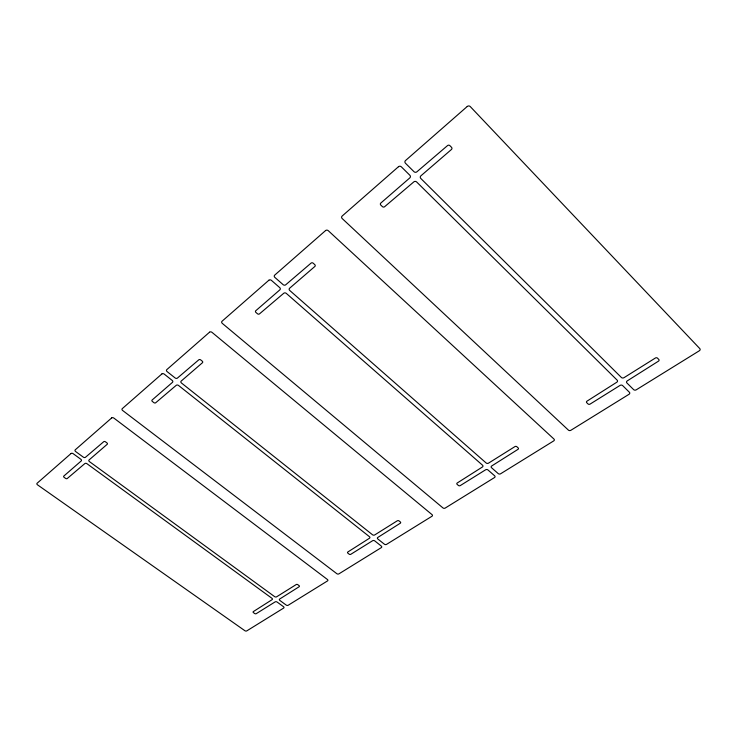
<?xml version="1.0" encoding="UTF-8"?>
<svg xmlns="http://www.w3.org/2000/svg" width="737" height="737" viewBox="0 0 737 737"><rect width="100%" height="100%" fill="white"/><g stroke="black" fill="none" stroke-linecap="round" stroke-linejoin="round"><path stroke-width="1.11" d="M71.028 453.531L37.099 483.251A1.566 1.032 23.4 0 0 37.523 484.845L244.859 630.697A1.391 0.884 13.5 0 0 246.794 630.881L283.644 608.071A1.437 0.94 12.4 0 0 283.533 606.717L277.14 602.065A1.437 0.94 12.7 0 0 275.141 601.889L256.246 613.654A1.133 0.737 13.3 0 1 254.67 613.516L253.464 612.65A1.133 0.737 13.4 0 1 253.353 611.581L272.082 599.669A1.446 0.949 12.9 0 0 271.962 598.306L86.984 463.73A1.594 1.096 22.6 0 0 84.847 463.573L67.251 478.516A1.262 0.848 22.8 0 1 65.575 478.377L64.147 477.364A1.262 0.848 22.9 0 1 63.824 476.065L81.227 460.938A1.603 1.096 23 0 0 80.84 459.271L73.175 453.688A1.612 1.105 23.4 0 0 71.028 453.531M111.656 417.943L75.238 449.837A1.612 1.115 23.4 0 0 75.635 451.532L83.309 457.133A1.612 1.105 23 0 0 85.455 457.299L103.733 441.693A1.299 0.912 22.7 0 1 105.474 441.822L106.929 442.9A1.299 0.912 22.6 0 1 107.215 444.282L89.085 459.943A1.603 1.105 22.6 0 0 89.463 461.62L274.615 596.629A1.446 0.949 12.8 0 0 276.624 596.804L296.2 584.561A1.17 0.783 12 0 1 297.831 584.699L299.056 585.611A1.17 0.783 12 0 1 299.13 586.735L279.682 599.034A1.446 0.949 12.5 0 0 279.802 600.406L286.196 605.068A1.437 0.94 12.2 0 0 288.204 605.243L327.495 580.931A1.483 0.995 10.8 0 0 327.44 579.503L113.885 418.1A1.667 1.188 23.3 0 0 111.656 417.943M161.873 373.954L122.278 408.639A1.677 1.216 23.2 0 0 122.618 410.463L336.818 573.681A1.492 1.013 10.4 0 0 338.909 573.865L381.296 547.628A1.538 1.078 8.6 0 0 381.315 546.099L374.764 540.903A1.548 1.087 8.9 0 0 372.59 540.728L350.821 554.288A1.216 0.848 9.9 0 1 349.117 554.141L347.882 553.183A1.216 0.848 10 0 1 347.855 551.976L369.458 538.25A1.548 1.087 9.1 0 0 369.449 536.702L178.566 385.479A1.714 1.29 21.8 0 0 176.235 385.322L155.7 402.761A1.354 0.995 22.2 0 1 153.876 402.632L152.393 401.481A1.354 0.995 22.3 0 1 152.144 399.998L172.476 382.346A1.723 1.299 22.3 0 0 172.191 380.421L164.222 374.101A1.732 1.299 22.9 0 0 161.873 373.954M209.538 332.203L166.802 369.633A1.732 1.317 22.8 0 0 167.096 371.586L175.074 377.924A1.723 1.308 22.2 0 0 177.424 378.081L198.806 359.803A1.4 1.078 21.7 0 1 200.722 359.923L202.233 361.158A1.4 1.078 21.6 0 1 202.435 362.742L181.191 381.075A1.723 1.299 21.7 0 0 181.459 383L372.517 534.767A1.557 1.096 8.9 0 0 374.7 534.942L397.298 520.792A1.262 0.903 7.7 0 1 399.076 520.93L400.329 521.953A1.262 0.903 7.6 0 1 400.302 523.224L377.832 537.439A1.557 1.087 8.6 0 0 377.823 538.987L384.382 544.192A1.548 1.087 8.3 0 0 386.557 544.367L431.965 516.259A1.603 1.152 6 0 0 432.048 514.638L211.989 332.35A1.787 1.41 22.3 0 0 209.538 332.203M268.858 280.244L222.049 321.24A1.806 1.446 22 0 0 222.279 323.359L442.919 507.894A1.621 1.17 5.3 0 0 445.203 508.069L494.481 477.567A1.686 1.244 2.3 0 0 494.656 475.816L487.977 469.966A1.686 1.253 2.6 0 0 485.6 469.801L460.266 485.591A1.327 0.977 4.3 0 1 458.396 485.453L457.133 484.366A1.327 0.977 4.3 0 1 457.226 482.993L482.403 467A1.686 1.262 2.8 0 0 482.56 465.231L286.315 293.4A1.852 1.538 19 0 0 283.745 293.262L259.479 313.888A1.456 1.188 20.1 0 1 257.471 313.769L255.932 312.451A1.456 1.188 20.3 0 1 255.794 310.728L279.848 289.853A1.852 1.548 19.8 0 0 279.71 287.614L271.446 280.382A1.861 1.557 20.8 0 0 268.858 280.244M325.57 230.57L274.708 275.122A1.87 1.575 20.6 0 0 274.855 277.398L283.128 284.666A1.861 1.557 19.5 0 0 285.707 284.804L311.088 263.1A1.511 1.299 17.9 0 1 313.207 263.21L314.763 264.62A1.511 1.299 17.7 0 1 314.837 266.481L289.613 288.241A1.861 1.557 18.7 0 0 289.742 290.47L486.134 462.974A1.695 1.271 2.4 0 0 488.52 463.149L514.923 446.604A1.382 1.041 0.5 0 1 516.867 446.742L518.148 447.893A1.382 1.041 0.5 0 1 517.973 449.358L491.717 465.959A1.695 1.262 2.2 0 0 491.551 467.728L498.23 473.605A1.686 1.253 1.9 0 0 500.616 473.771L553.69 440.919A1.76 1.327 -1.7 0 0 553.957 439.049L328.278 230.699A1.935 1.704 18 0 0 325.57 230.57M398.459 166.728L342.143 216.052A1.962 1.741 16.8 0 0 342.189 218.539L568.393 430.104A1.787 1.354 -3 0 0 570.899 430.27L629.011 394.295A1.879 1.428 -7.3 0 0 629.407 392.268L622.654 385.589A1.879 1.446 -7.2 0 0 620.029 385.423L590.097 404.088A1.465 1.124 -4.9 0 1 588.043 403.959L586.763 402.724A1.474 1.124 -4.8 0 1 587.021 401.131L616.795 382.227A1.889 1.456 -7.2 0 0 617.173 380.172L416.681 182.002A2.027 1.861 5.8 0 0 413.825 181.882L384.631 206.71A1.585 1.437 11.3 0 1 382.392 206.609L380.808 205.089A1.594 1.437 11.6 0 1 380.817 203.053L409.8 177.912A2.036 1.87 7.2 0 0 409.864 175.268L401.343 166.838A2.036 1.889 9.2 0 0 398.459 166.728M467.23 106.496L405.525 160.537A2.045 1.907 7.6 0 0 405.461 163.236L414.001 171.703A2.045 1.889 5.6 0 0 416.875 171.822L447.552 145.576A1.677 1.566 -3.4 0 1 449.911 145.668L451.523 147.308A1.667 1.566 -3.7 0 1 451.413 149.519L420.901 175.821A2.036 1.879 4.2 0 0 420.818 178.474L621.402 377.501A1.898 1.465 -7.7 0 0 624.036 377.657L655.35 358.035A1.557 1.207 -10.2 0 1 657.515 358.164L658.795 359.481A1.557 1.198 -10.2 0 1 658.436 361.185L627.27 380.872A1.898 1.456 -7.8 0 0 626.883 382.936L633.645 389.643A1.889 1.437 -7.9 0 0 636.271 389.809L699.284 350.803A1.999 1.52 -12.5 0 0 699.809 348.619L470.27 106.589A2.156 2.054 -14.8 0 0 467.23 106.496"/></g></svg>
